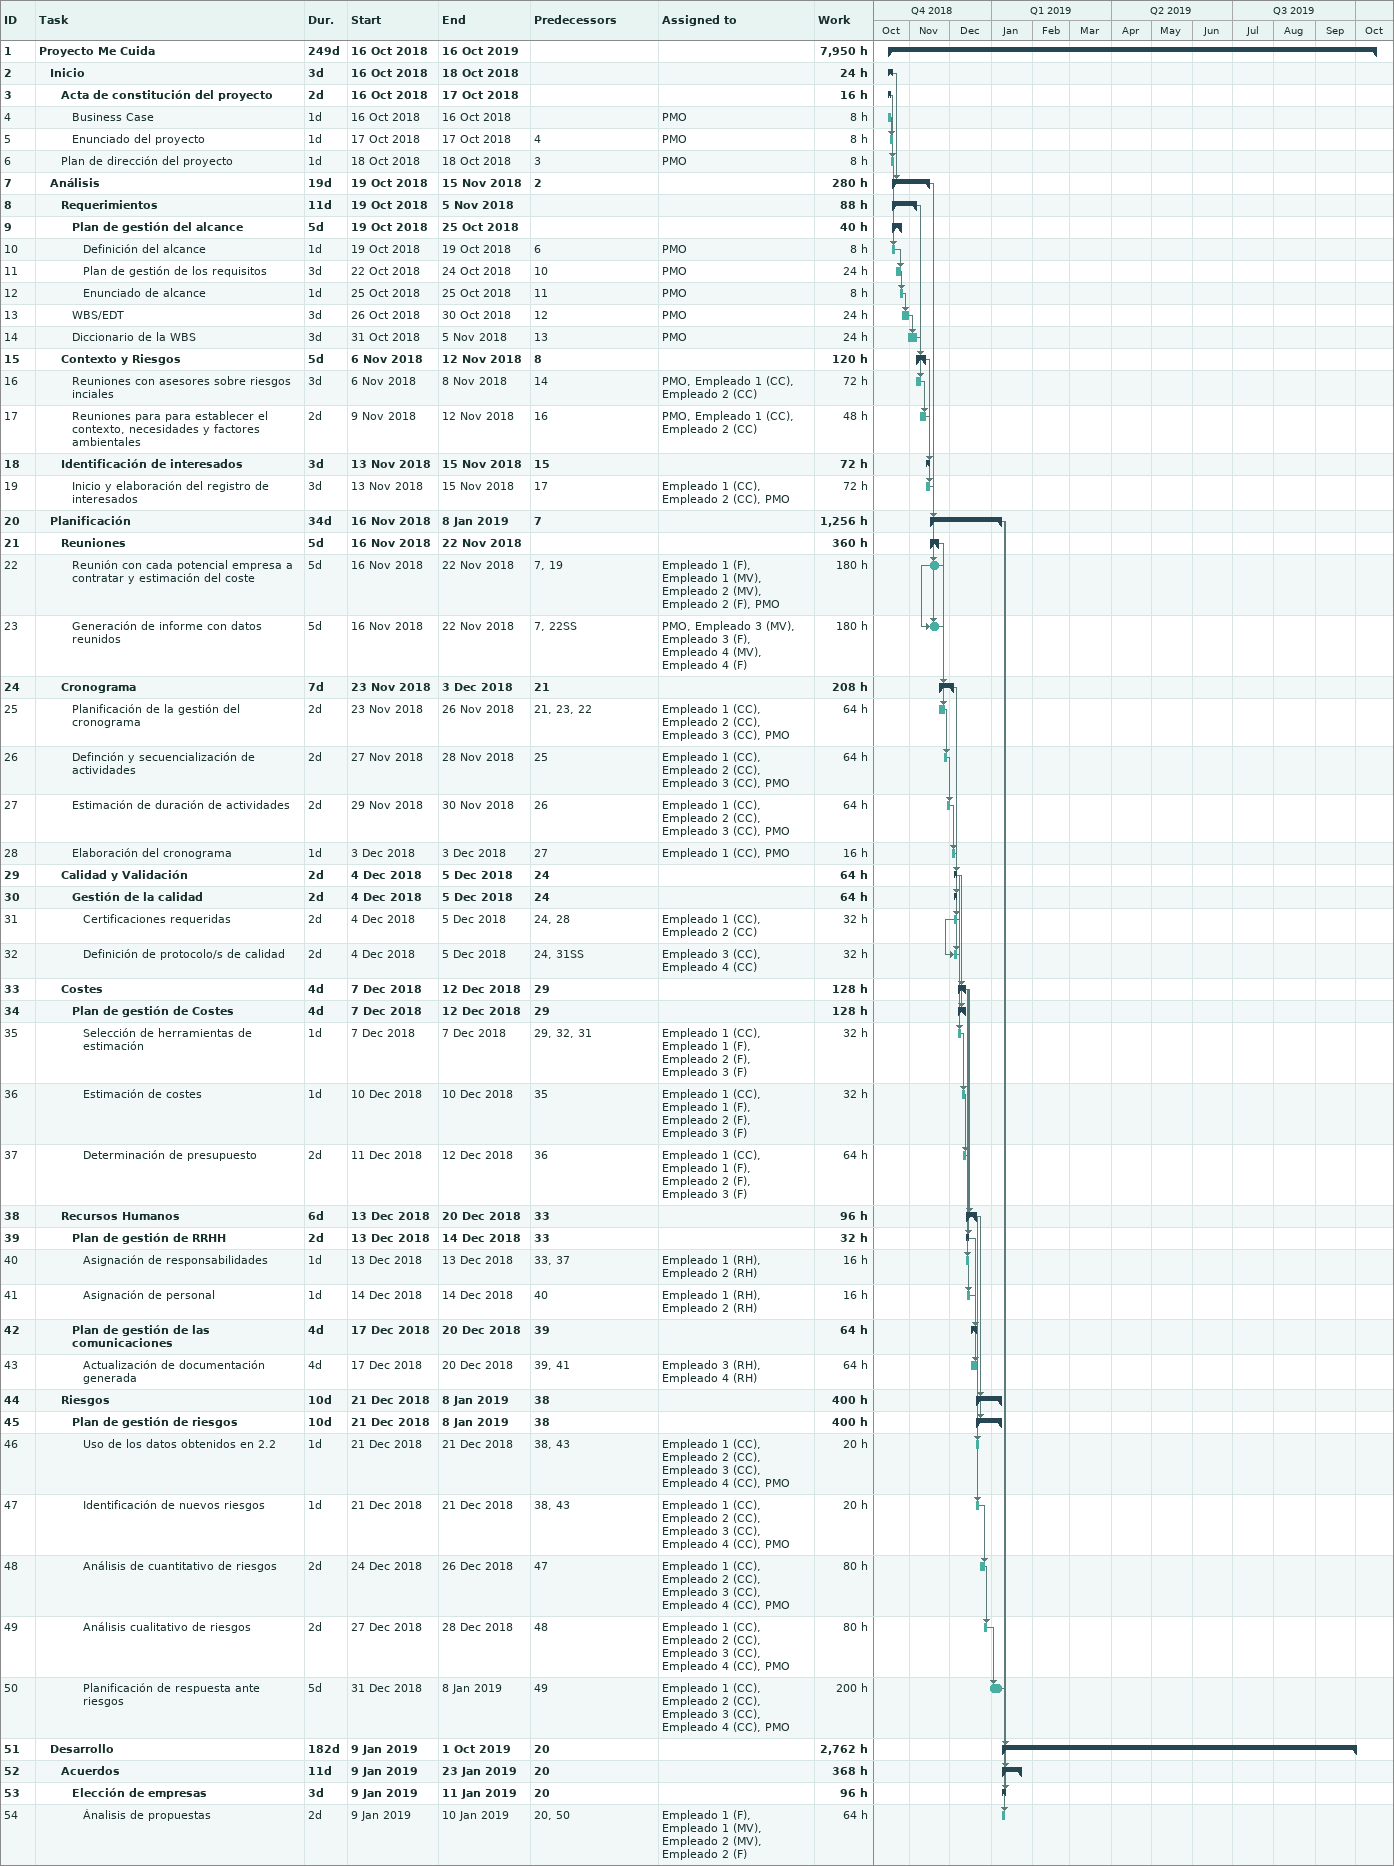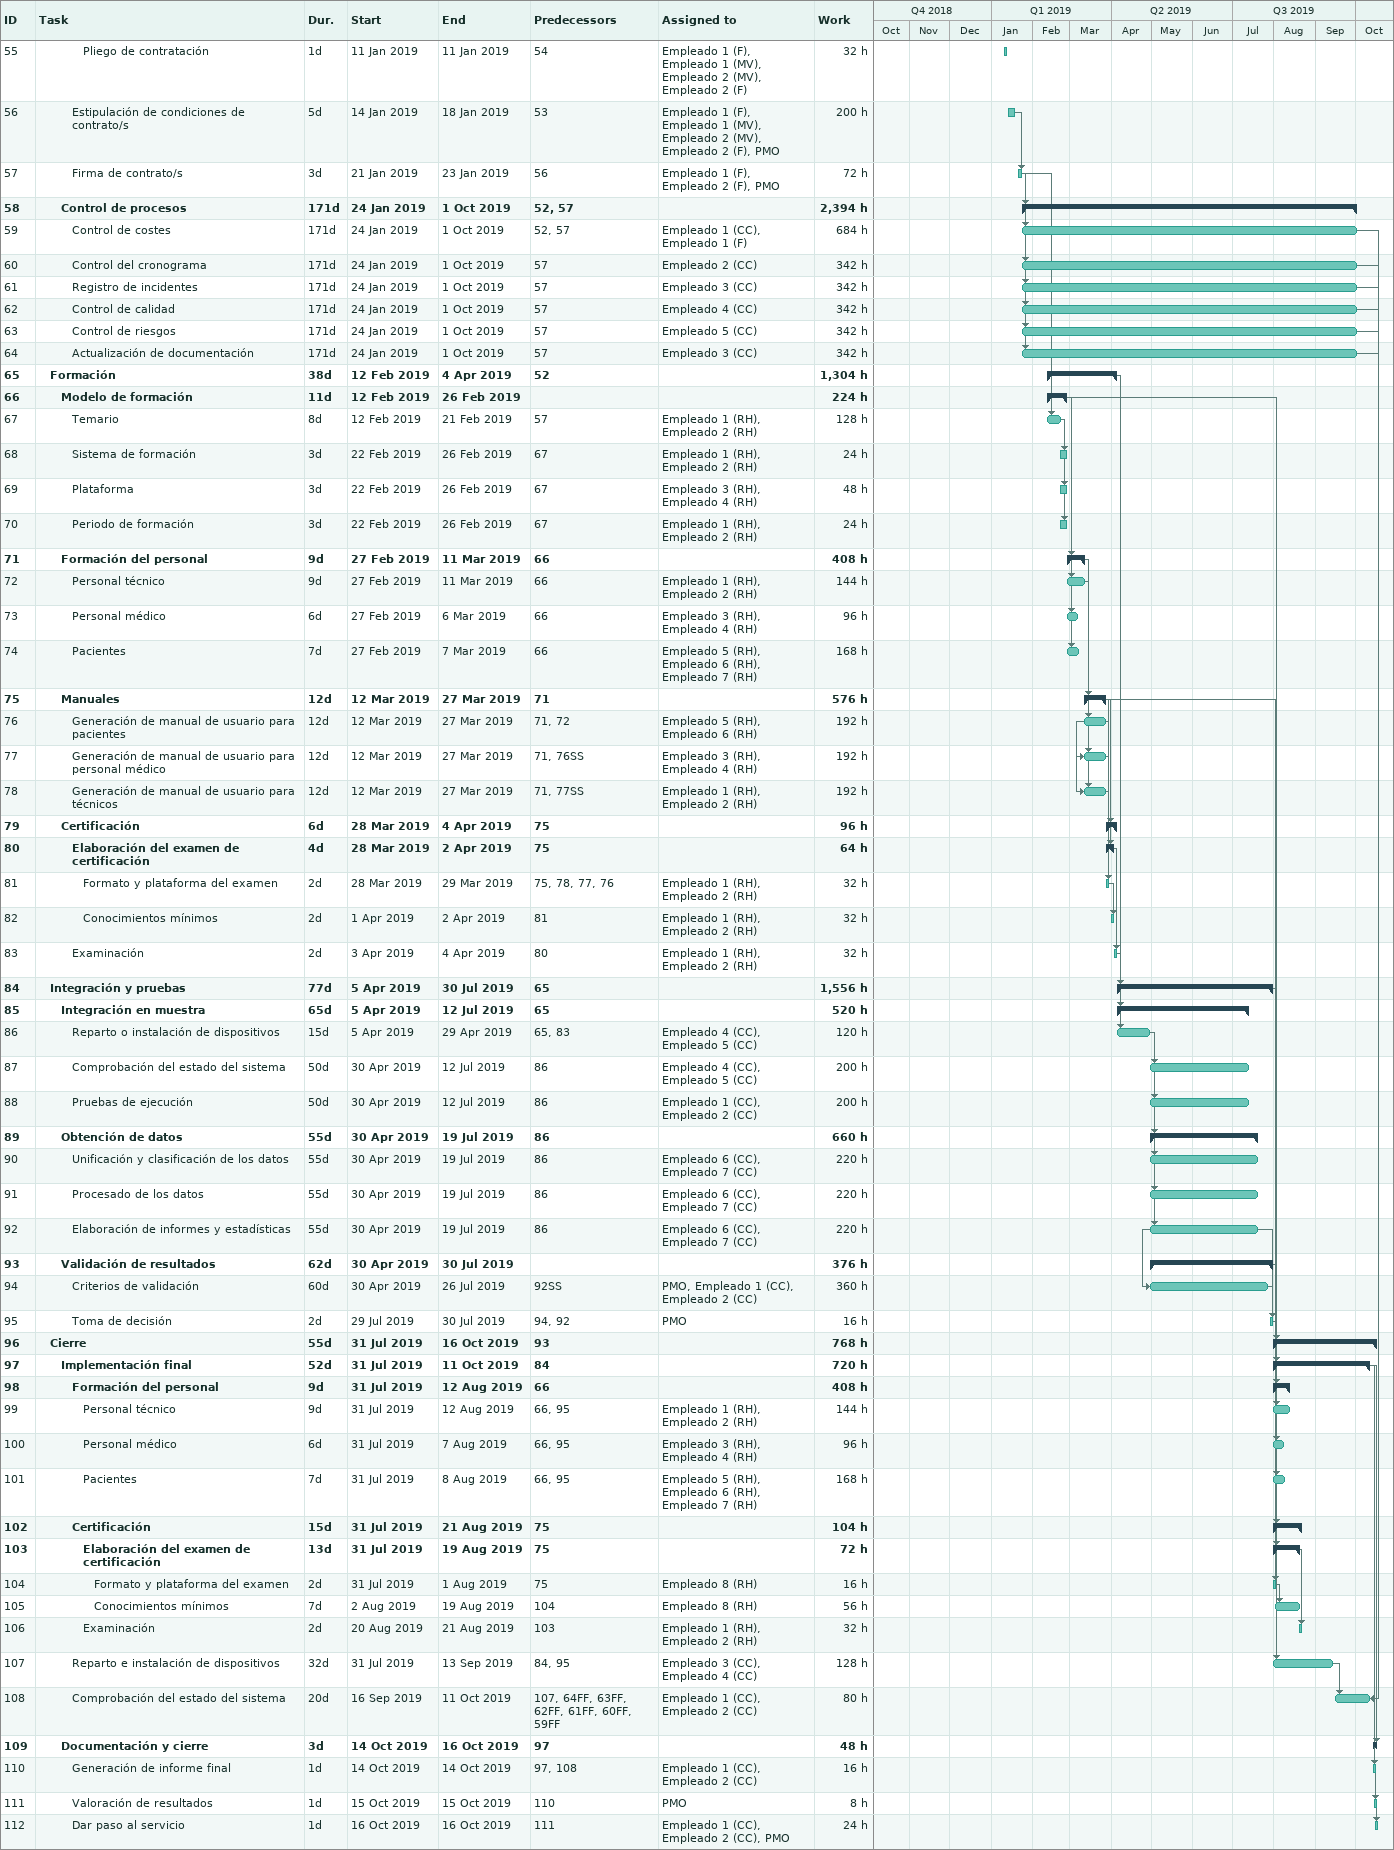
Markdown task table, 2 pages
| ID | Level | Task | Duration | Start | Finish | Predecessors | Resources | Work (h) |
|---|---|---|---|---|---|---|---|---|
| 1 | 1 | **Proyecto Me Cuida** | 249d | 2018-10-16 | 2019-10-16 |  |  | 7950 |
| 2 | 2 | **Inicio** | 3d | 2018-10-16 | 2018-10-18 |  |  | 24 |
| 3 | 3 | **Acta de constitución del proyecto** | 2d | 2018-10-16 | 2018-10-17 |  |  | 16 |
| 4 | 4 | Business Case | 1d | 2018-10-16 | 2018-10-16 |  | PMO | 8 |
| 5 | 4 | Enunciado del proyecto | 1d | 2018-10-17 | 2018-10-17 | 4 | PMO | 8 |
| 6 | 3 | Plan de dirección del proyecto | 1d | 2018-10-18 | 2018-10-18 | 3 | PMO | 8 |
| 7 | 2 | **Análisis** | 19d | 2018-10-19 | 2018-11-15 | 2 |  | 280 |
| 8 | 3 | **Requerimientos** | 11d | 2018-10-19 | 2018-11-05 |  |  | 88 |
| 9 | 4 | **Plan de gestión del alcance** | 5d | 2018-10-19 | 2018-10-25 |  |  | 40 |
| 10 | 5 | Definición del alcance | 1d | 2018-10-19 | 2018-10-19 | 6 | PMO | 8 |
| 11 | 5 | Plan de gestión de los requisitos | 3d | 2018-10-22 | 2018-10-24 | 10 | PMO | 24 |
| 12 | 5 | Enunciado de alcance | 1d | 2018-10-25 | 2018-10-25 | 11 | PMO | 8 |
| 13 | 4 | WBS/EDT | 3d | 2018-10-26 | 2018-10-30 | 12 | PMO | 24 |
| 14 | 4 | Diccionario de la WBS | 3d | 2018-10-31 | 2018-11-05 | 13 | PMO | 24 |
| 15 | 3 | **Contexto y Riesgos** | 5d | 2018-11-06 | 2018-11-12 | 8 |  | 120 |
| 16 | 4 | Reuniones con asesores sobre riesgos inciales | 3d | 2018-11-06 | 2018-11-08 | 14 | PMO, Empleado 1 (CC), Empleado 2 (CC) | 72 |
| 17 | 4 | Reuniones para para establecer el contexto, necesidades y factores ambientales | 2d | 2018-11-09 | 2018-11-12 | 16 | PMO, Empleado 1 (CC), Empleado 2 (CC) | 48 |
| 18 | 3 | **Identificación de interesados** | 3d | 2018-11-13 | 2018-11-15 | 15 |  | 72 |
| 19 | 4 | Inicio y elaboración del registro de interesados | 3d | 2018-11-13 | 2018-11-15 | 17 | Empleado 1 (CC), Empleado 2 (CC), PMO | 72 |
| 20 | 2 | **Planificación** | 34d | 2018-11-16 | 2019-01-08 | 7 |  | 1256 |
| 21 | 3 | **Reuniones** | 5d | 2018-11-16 | 2018-11-22 |  |  | 360 |
| 22 | 4 | Reunión con cada potencial empresa a contratar y estimación del coste | 5d | 2018-11-16 | 2018-11-22 | 7, 19 | Empleado 1 (F), Empleado 1 (MV), Empleado 2 (MV), Empleado 2 (F), PMO | 180 |
| 23 | 4 | Generación de informe con datos reunidos | 5d | 2018-11-16 | 2018-11-22 | 7, 22SS | PMO, Empleado 3 (MV), Empleado 3 (F), Empleado 4 (MV), Empleado 4 (F) | 180 |
| 24 | 3 | **Cronograma** | 7d | 2018-11-23 | 2018-12-03 | 21 |  | 208 |
| 25 | 4 | Planificación de la gestión del cronograma | 2d | 2018-11-23 | 2018-11-26 | 21, 23, 22 | Empleado 1 (CC), Empleado 2 (CC), Empleado 3 (CC), PMO | 64 |
| 26 | 4 | Definción y secuencialización de actividades | 2d | 2018-11-27 | 2018-11-28 | 25 | Empleado 1 (CC), Empleado 2 (CC), Empleado 3 (CC), PMO | 64 |
| 27 | 4 | Estimación de duración de actividades | 2d | 2018-11-29 | 2018-11-30 | 26 | Empleado 1 (CC), Empleado 2 (CC), Empleado 3 (CC), PMO | 64 |
| 28 | 4 | Elaboración del cronograma | 1d | 2018-12-03 | 2018-12-03 | 27 | Empleado 1 (CC), PMO | 16 |
| 29 | 3 | **Calidad y Validación** | 2d | 2018-12-04 | 2018-12-05 | 24 |  | 64 |
| 30 | 4 | **Gestión de la calidad** | 2d | 2018-12-04 | 2018-12-05 | 24 |  | 64 |
| 31 | 5 | Certificaciones requeridas | 2d | 2018-12-04 | 2018-12-05 | 24, 28 | Empleado 1 (CC), Empleado 2 (CC) | 32 |
| 32 | 5 | Definición de protocolo/s de calidad | 2d | 2018-12-04 | 2018-12-05 | 24, 31SS | Empleado 3 (CC), Empleado 4 (CC) | 32 |
| 33 | 3 | **Costes** | 4d | 2018-12-07 | 2018-12-12 | 29 |  | 128 |
| 34 | 4 | **Plan de gestión de Costes** | 4d | 2018-12-07 | 2018-12-12 | 29 |  | 128 |
| 35 | 5 | Selección de herramientas de estimación | 1d | 2018-12-07 | 2018-12-07 | 29, 32, 31 | Empleado 1 (CC), Empleado 1 (F), Empleado 2 (F), Empleado 3 (F) | 32 |
| 36 | 5 | Estimación de costes | 1d | 2018-12-10 | 2018-12-10 | 35 | Empleado 1 (CC), Empleado 1 (F), Empleado 2 (F), Empleado 3 (F) | 32 |
| 37 | 5 | Determinación de presupuesto | 2d | 2018-12-11 | 2018-12-12 | 36 | Empleado 1 (CC), Empleado 1 (F), Empleado 2 (F), Empleado 3 (F) | 64 |
| 38 | 3 | **Recursos Humanos** | 6d | 2018-12-13 | 2018-12-20 | 33 |  | 96 |
| 39 | 4 | **Plan de gestión de RRHH** | 2d | 2018-12-13 | 2018-12-14 | 33 |  | 32 |
| 40 | 5 | Asignación de responsabilidades | 1d | 2018-12-13 | 2018-12-13 | 33, 37 | Empleado 1 (RH), Empleado 2 (RH) | 16 |
| 41 | 5 | Asignación de personal | 1d | 2018-12-14 | 2018-12-14 | 40 | Empleado 1 (RH), Empleado 2 (RH) | 16 |
| 42 | 4 | **Plan de gestión de las comunicaciones** | 4d | 2018-12-17 | 2018-12-20 | 39 |  | 64 |
| 43 | 5 | Actualización de documentación generada | 4d | 2018-12-17 | 2018-12-20 | 39, 41 | Empleado 3 (RH), Empleado 4 (RH) | 64 |
| 44 | 3 | **Riesgos** | 10d | 2018-12-21 | 2019-01-08 | 38 |  | 400 |
| 45 | 4 | **Plan de gestión de riesgos** | 10d | 2018-12-21 | 2019-01-08 | 38 |  | 400 |
| 46 | 5 | Uso de los datos obtenidos en 2.2 | 1d | 2018-12-21 | 2018-12-21 | 38, 43 | Empleado 1 (CC), Empleado 2 (CC), Empleado 3 (CC), Empleado 4 (CC), PMO | 20 |
| 47 | 5 | Identificación de nuevos riesgos | 1d | 2018-12-21 | 2018-12-21 | 38, 43 | Empleado 1 (CC), Empleado 2 (CC), Empleado 3 (CC), Empleado 4 (CC), PMO | 20 |
| 48 | 5 | Análisis de cuantitativo de riesgos | 2d | 2018-12-24 | 2018-12-26 | 47 | Empleado 1 (CC), Empleado 2 (CC), Empleado 3 (CC), Empleado 4 (CC), PMO | 80 |
| 49 | 5 | Análisis cualitativo de riesgos | 2d | 2018-12-27 | 2018-12-28 | 48 | Empleado 1 (CC), Empleado 2 (CC), Empleado 3 (CC), Empleado 4 (CC), PMO | 80 |
| 50 | 5 | Planificación de respuesta ante riesgos | 5d | 2018-12-31 | 2019-01-08 | 49 | Empleado 1 (CC), Empleado 2 (CC), Empleado 3 (CC), Empleado 4 (CC), PMO | 200 |
| 51 | 2 | **Desarrollo** | 182d | 2019-01-09 | 2019-10-01 | 20 |  | 2762 |
| 52 | 3 | **Acuerdos** | 11d | 2019-01-09 | 2019-01-23 | 20 |  | 368 |
| 53 | 4 | **Elección de empresas** | 3d | 2019-01-09 | 2019-01-11 | 20 |  | 96 |
| 54 | 5 | Ánalisis de propuestas | 2d | 2019-01-09 | 2019-01-10 | 20, 50 | Empleado 1 (F), Empleado 1 (MV), Empleado 2 (MV), Empleado 2 (F) | 64 |
| 55 | 5 | Pliego de contratación | 1d | 2019-01-11 | 2019-01-11 | 54 | Empleado 1 (F), Empleado 1 (MV), Empleado 2 (MV), Empleado 2 (F) | 32 |
| 56 | 4 | Estipulación de condiciones de contrato/s | 5d | 2019-01-14 | 2019-01-18 | 53 | Empleado 1 (F), Empleado 1 (MV), Empleado 2 (MV), Empleado 2 (F), PMO | 200 |
| 57 | 4 | Firma de contrato/s | 3d | 2019-01-21 | 2019-01-23 | 56 | Empleado 1 (F), Empleado 2 (F), PMO | 72 |
| 58 | 3 | **Control de procesos** | 171d | 2019-01-24 | 2019-10-01 | 52, 57 |  | 2394 |
| 59 | 4 | Control de costes | 171d | 2019-01-24 | 2019-10-01 | 52, 57 | Empleado 1 (CC), Empleado 1 (F) | 684 |
| 60 | 4 | Control del cronograma | 171d | 2019-01-24 | 2019-10-01 | 57 | Empleado 2 (CC) | 342 |
| 61 | 4 | Registro de incidentes | 171d | 2019-01-24 | 2019-10-01 | 57 | Empleado 3 (CC) | 342 |
| 62 | 4 | Control de calidad | 171d | 2019-01-24 | 2019-10-01 | 57 | Empleado 4 (CC) | 342 |
| 63 | 4 | Control de riesgos | 171d | 2019-01-24 | 2019-10-01 | 57 | Empleado 5 (CC) | 342 |
| 64 | 4 | Actualización de documentación | 171d | 2019-01-24 | 2019-10-01 | 57 | Empleado 3 (CC) | 342 |
| 65 | 2 | **Formación** | 38d | 2019-02-12 | 2019-04-04 | 52 |  | 1304 |
| 66 | 3 | **Modelo de formación** | 11d | 2019-02-12 | 2019-02-26 |  |  | 224 |
| 67 | 4 | Temario | 8d | 2019-02-12 | 2019-02-21 | 57 | Empleado 1 (RH), Empleado 2 (RH) | 128 |
| 68 | 4 | Sistema de formación | 3d | 2019-02-22 | 2019-02-26 | 67 | Empleado 1 (RH), Empleado 2 (RH) | 24 |
| 69 | 4 | Plataforma | 3d | 2019-02-22 | 2019-02-26 | 67 | Empleado 3 (RH), Empleado 4 (RH) | 48 |
| 70 | 4 | Periodo de formación | 3d | 2019-02-22 | 2019-02-26 | 67 | Empleado 1 (RH), Empleado 2 (RH) | 24 |
| 71 | 3 | **Formación del personal** | 9d | 2019-02-27 | 2019-03-11 | 66 |  | 408 |
| 72 | 4 | Personal técnico | 9d | 2019-02-27 | 2019-03-11 | 66 | Empleado 1 (RH), Empleado 2 (RH) | 144 |
| 73 | 4 | Personal médico | 6d | 2019-02-27 | 2019-03-06 | 66 | Empleado 3 (RH), Empleado 4 (RH) | 96 |
| 74 | 4 | Pacientes | 7d | 2019-02-27 | 2019-03-07 | 66 | Empleado 5 (RH), Empleado 6 (RH), Empleado 7 (RH) | 168 |
| 75 | 3 | **Manuales** | 12d | 2019-03-12 | 2019-03-27 | 71 |  | 576 |
| 76 | 4 | Generación de manual de usuario para pacientes | 12d | 2019-03-12 | 2019-03-27 | 71, 72 | Empleado 5 (RH), Empleado 6 (RH) | 192 |
| 77 | 4 | Generación de manual de usuario para personal médico | 12d | 2019-03-12 | 2019-03-27 | 71, 76SS | Empleado 3 (RH), Empleado 4 (RH) | 192 |
| 78 | 4 | Generación de manual de usuario para técnicos | 12d | 2019-03-12 | 2019-03-27 | 71, 77SS | Empleado 1 (RH), Empleado 2 (RH) | 192 |
| 79 | 3 | **Certificación** | 6d | 2019-03-28 | 2019-04-04 | 75 |  | 96 |
| 80 | 4 | **Elaboración del examen de certificación** | 4d | 2019-03-28 | 2019-04-02 | 75 |  | 64 |
| 81 | 5 | Formato y plataforma del examen | 2d | 2019-03-28 | 2019-03-29 | 75, 78, 77, 76 | Empleado 1 (RH), Empleado 2 (RH) | 32 |
| 82 | 5 | Conocimientos mínimos | 2d | 2019-04-01 | 2019-04-02 | 81 | Empleado 1 (RH), Empleado 2 (RH) | 32 |
| 83 | 4 | Examinación | 2d | 2019-04-03 | 2019-04-04 | 80 | Empleado 1 (RH), Empleado 2 (RH) | 32 |
| 84 | 2 | **Integración y pruebas** | 77d | 2019-04-05 | 2019-07-30 | 65 |  | 1556 |
| 85 | 3 | **Integración en muestra** | 65d | 2019-04-05 | 2019-07-12 | 65 |  | 520 |
| 86 | 4 | Reparto o instalación de dispositivos | 15d | 2019-04-05 | 2019-04-29 | 65, 83 | Empleado 4 (CC), Empleado 5 (CC) | 120 |
| 87 | 4 | Comprobación del estado del sistema | 50d | 2019-04-30 | 2019-07-12 | 86 | Empleado 4 (CC), Empleado 5 (CC) | 200 |
| 88 | 4 | Pruebas de ejecución | 50d | 2019-04-30 | 2019-07-12 | 86 | Empleado 1 (CC), Empleado 2 (CC) | 200 |
| 89 | 3 | **Obtención de datos** | 55d | 2019-04-30 | 2019-07-19 | 86 |  | 660 |
| 90 | 4 | Unificación y clasificación de los datos | 55d | 2019-04-30 | 2019-07-19 | 86 | Empleado 6 (CC), Empleado 7 (CC) | 220 |
| 91 | 4 | Procesado de los datos | 55d | 2019-04-30 | 2019-07-19 | 86 | Empleado 6 (CC), Empleado 7 (CC) | 220 |
| 92 | 4 | Elaboración de informes y estadísticas | 55d | 2019-04-30 | 2019-07-19 | 86 | Empleado 6 (CC), Empleado 7 (CC) | 220 |
| 93 | 3 | **Validación de resultados** | 62d | 2019-04-30 | 2019-07-30 |  |  | 376 |
| 94 | 4 | Criterios de validación | 60d | 2019-04-30 | 2019-07-26 | 92SS | PMO, Empleado 1 (CC), Empleado 2 (CC) | 360 |
| 95 | 4 | Toma de decisión | 2d | 2019-07-29 | 2019-07-30 | 94, 92 | PMO | 16 |
| 96 | 2 | **Cierre** | 55d | 2019-07-31 | 2019-10-16 | 93 |  | 768 |
| 97 | 3 | **Implementación final** | 52d | 2019-07-31 | 2019-10-11 | 84 |  | 720 |
| 98 | 4 | **Formación del personal** | 9d | 2019-07-31 | 2019-08-12 | 66 |  | 408 |
| 99 | 5 | Personal técnico | 9d | 2019-07-31 | 2019-08-12 | 66, 95 | Empleado 1 (RH), Empleado 2 (RH) | 144 |
| 100 | 5 | Personal médico | 6d | 2019-07-31 | 2019-08-07 | 66, 95 | Empleado 3 (RH), Empleado 4 (RH) | 96 |
| 101 | 5 | Pacientes | 7d | 2019-07-31 | 2019-08-08 | 66, 95 | Empleado 5 (RH), Empleado 6 (RH), Empleado 7 (RH) | 168 |
| 102 | 4 | **Certificación** | 15d | 2019-07-31 | 2019-08-21 | 75 |  | 104 |
| 103 | 5 | **Elaboración del examen de certificación** | 13d | 2019-07-31 | 2019-08-19 | 75 |  | 72 |
| 104 | 6 | Formato y plataforma del examen | 2d | 2019-07-31 | 2019-08-01 | 75 | Empleado 8 (RH) | 16 |
| 105 | 6 | Conocimientos mínimos | 7d | 2019-08-02 | 2019-08-19 | 104 | Empleado 8 (RH) | 56 |
| 106 | 5 | Examinación | 2d | 2019-08-20 | 2019-08-21 | 103 | Empleado 1 (RH), Empleado 2 (RH) | 32 |
| 107 | 4 | Reparto e instalación de dispositivos | 32d | 2019-07-31 | 2019-09-13 | 84, 95 | Empleado 3 (CC), Empleado 4 (CC) | 128 |
| 108 | 4 | Comprobación del estado del sistema | 20d | 2019-09-16 | 2019-10-11 | 107, 64FF, 63FF, 62FF, 61FF, 60FF, 59FF | Empleado 1 (CC), Empleado 2 (CC) | 80 |
| 109 | 3 | **Documentación y cierre** | 3d | 2019-10-14 | 2019-10-16 | 97 |  | 48 |
| 110 | 4 | Generación de informe final | 1d | 2019-10-14 | 2019-10-14 | 97, 108 | Empleado 1 (CC), Empleado 2 (CC) | 16 |
| 111 | 4 | Valoración de resultados | 1d | 2019-10-15 | 2019-10-15 | 110 | PMO | 8 |
| 112 | 4 | Dar paso al servicio | 1d | 2019-10-16 | 2019-10-16 | 111 | Empleado 1 (CC), Empleado 2 (CC), PMO | 24 |
